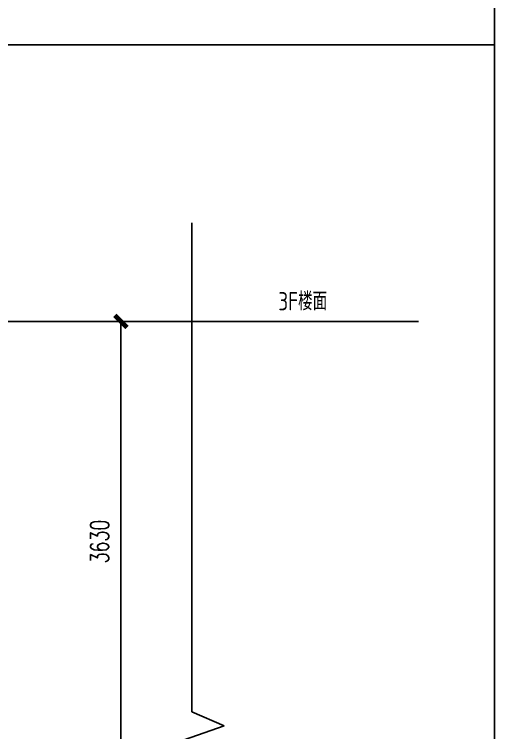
# Model space of a CAD drawing. Header units: millimetres. Extents: x -198529 to 244266, y -64 to 158464.
# Drawn here: x -142123 to -138163, y 97163 to 103083 of the extents above; entities that cross this region are included whole.
import ezdxf

# ---------------------------------------------------------------- set-up
doc = ezdxf.new("R2010")
doc.units = ezdxf.units.MM
doc.layers.add('0-DCC-STRUC-T', color=4, linetype='Continuous')
doc.layers.add('COIL-BANK', color=8, linetype='Continuous')
doc.styles.add('DIM_FONT', font='SIMPLEX', dxfattribs={"width": 0.7, "bigfont": 'GBCBIG'})
doc.styles.add('EDRI-COM', font='tssdeng.shx', dxfattribs={"width": 0.8, "bigfont": 'hztxt.shx'})
doc.dimstyles.new('DIM-1', dxfattribs={"dimtxt": 150, "dimasz": 100, "dimexe": 100, "dimexo": 100, "dimgap": 100, "dimtad": 1, "dimdec": 0, "dimzin": 12, "dimdsep": 46, "dimtxsty": 'DIM_FONT', "dimblk": 'ARCHTICK', "dimcen": 2.5, "dimclrd": 256, "dimclre": 256, "dimclrt": 256, "dimadec": 0, "dimazin": 3, "dimtfac": 1, "dimtdec": 0, "dimtix": 1, "dimtmove": 2, "dimatfit": 3, "dimfxl": 1, "dimlwd": -1, "dimlwe": -1, "dimarcsym": 0})

# ---------------------------------------------------------------- blocks, each defined once
blk = doc.blocks.new('_ArchTick')
at = {"color": 0, "linetype": 'ByBlock', "const_width": 0.4}
blk.add_lwpolyline([(-0.5, -0.5), (0.5, 0.5)], dxfattribs=at)
blk = doc.blocks.new('*D201')
at = {"layer": '0-DCC-STRUC-T', "transparency": 16777216}
for p, q in [((-141959.3, 100553), (-141144.7, 100553)), ((-141244.7, 96923), (-141244.7, 100553)), ((-141959.3, 96923), (-141144.7, 96923))]:
    blk.add_line(p, q, dxfattribs=at)
at = {"layer": 'Defpoints', "color": 0, "transparency": 16777216}
for p in [(-142059.3, 100553), (-141244.7, 100553), (-142059.3, 96923)]:
    blk.add_point(p, dxfattribs=at)
at = {"layer": '0-DCC-STRUC-T', "transparency": 16777216, "xscale": 100, "yscale": 100, "zscale": 100}
for p, rotation in [((-141244.7, 100553), 90), ((-141244.7, 96923), 270)]:
    blk.add_blockref('_ArchTick', p, dxfattribs=dict(at, rotation=rotation))
at = {"layer": '0-DCC-STRUC-T', "transparency": 16777216, "insert": (-141419.7, 98738), "char_height": 150, "attachment_point": 5, "rotation": 90, "style": 'DIM_FONT'}
blk.add_mtext('3630', dxfattribs=at)

msp = doc.modelspace()

# ---------------------------------------------------------------- linework, layer by layer
for points in [[(-154597.3, 115200), (-138162.8, 115200), (-138162.8, 102833), (-154597.3, 102833)], [(-154597.3, 102833), (-138162.8, 102833), (-138162.8, 90466), (-154597.3, 90466)]]:
    msp.add_lwpolyline(points, close=True)
at = {"layer": '0-DCC-STRUC-T'}
for p, q in [((-140660.3, 101364), (-140660.3, 97336.1)), ((-140660.3, 97336.1), (-140660.3, 97335.1)), ((-140660.3, 97335.1), (-140392.9, 97219)), ((-140392.9, 97219), (-140950.1, 97023))]:
    msp.add_line(p, q, dxfattribs=at)
at = {"layer": 'COIL-BANK'}
msp.add_line((-177666.1, 100553), (-138791, 100553), dxfattribs=at)

# ---------------------------------------------------------------- texts
at = {"layer": '0-DCC-STRUC-T', "style": 'EDRI-COM', "width": 0.8}
msp.add_text('3F楼面', height=150, dxfattribs=at).set_placement((-139946.3, 100644))

# ---------------------------------------------------------------- dimensions: what is measured, and where the dimension line sits
at = {"layer": '0-DCC-STRUC-T'}
dim = msp.add_linear_dim(base=(-141244.7, 100553), p1=(-142059.3, 96923), p2=(-142059.3, 100553), angle=90, dimstyle='DIM-1', dxfattribs=at)
dim.commit()
dim.dimension.update_dxf_attribs({"geometry": '*D201', "text_midpoint": (-141419.7, 98738)})

doc.saveas('drawing.dxf')
